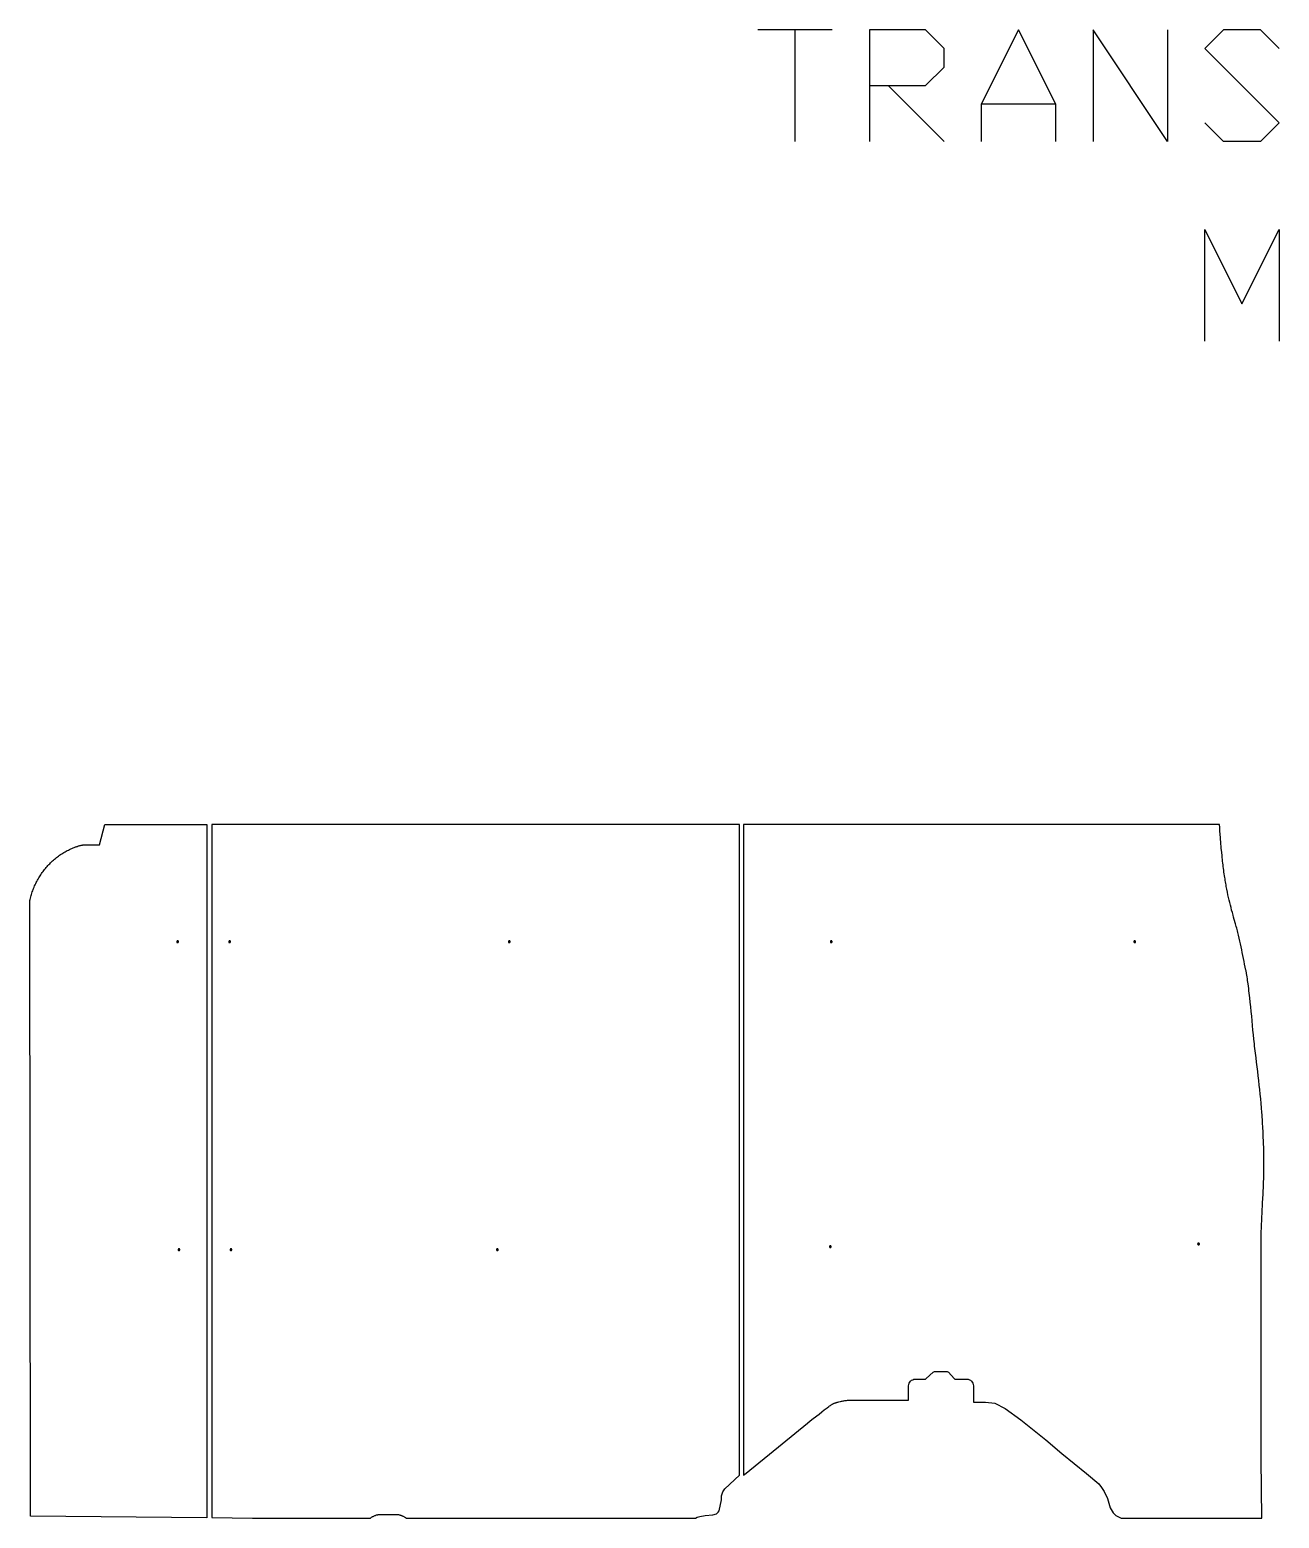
# Model space of a CAD drawing. Extents: x 850 to 7689, y -9166 to -905.
# Drawn here: x 1146 to 3987, y -4288 to -905 of the extents above; entities that cross this region are included whole.
import ezdxf

# ---------------------------------------------------------------- set-up
doc = ezdxf.new("R2010")
doc.units = 0
doc.layers.add('Default_Layer', color=1, linetype='CONTINUOUS')

msp = doc.modelspace()

# ---------------------------------------------------------------- linework, layer by layer
at = {"layer": 'Default_Layer'}
for points in [[(2970.9, -904.6), (2801.5, -904.6)], [(2886.2, -1158.6), (2886.2, -904.6)], [(3055.5, -1031.6), (3182.5, -1031.6), (3224.9, -989.3), (3224.9, -946.9), (3182.5, -904.6), (3055.5, -904.6), (3055.5, -1158.6)], [(3478.9, -1158.6), (3478.9, -1073.9), (3394.2, -904.6), (3309.5, -1073.9), (3309.5, -1158.6)], [(3732.9, -904.6), (3732.9, -1158.6), (3563.5, -904.6), (3563.5, -1158.6)], [(3986.9, -946.9), (3944.5, -904.6), (3859.9, -904.6), (3817.5, -946.9), (3986.9, -1116.3), (3944.5, -1158.6), (3859.9, -1158.6), (3817.5, -1116.3)], [(3224.9, -1158.6), (3097.9, -1031.6)], [(3478.9, -1073.9), (3309.5, -1073.9)], [(3817.5, -1612.2), (3817.5, -1358.2), (3902.2, -1527.5), (3986.9, -1358.2), (3986.9, -1612.2)]]:
    msp.add_lwpolyline(points, dxfattribs=at)
for points in [[(1549.3, -2710.9), (1549.3, -4286.6), (1147.8, -4282.7), (1146.4, -2887), (1146.4, -2886.7), (1146.9, -2883.8), (1147.5, -2881), (1148.1, -2878.2), (1148.8, -2875.4), (1149.6, -2872.6), (1150.4, -2869.8), (1151.2, -2867), (1152.1, -2864.2), (1153.1, -2861.5), (1154.1, -2858.7), (1155.2, -2856), (1156.3, -2853.3), (1157.4, -2850.6), (1158.6, -2848), (1159.9, -2845.3), (1161.2, -2842.7), (1162.5, -2840.1), (1163.9, -2837.5), (1165.3, -2834.9), (1166.8, -2832.4), (1168.3, -2829.9), (1169.9, -2827.4), (1171.5, -2824.9), (1173.2, -2822.5), (1174.8, -2820.1), (1176.6, -2817.7), (1178.4, -2815.4), (1180.2, -2813.1), (1182, -2810.8), (1183.9, -2808.5), (1185.8, -2806.3), (1187.8, -2804.1), (1189.8, -2802), (1191.9, -2799.9), (1193.9, -2797.8), (1196.1, -2795.8), (1198.2, -2793.8), (1200.4, -2791.8), (1202.6, -2789.9), (1204.9, -2788), (1207.2, -2786.2), (1209.5, -2784.4), (1211.8, -2782.6), (1214.2, -2780.9), (1216.6, -2779.2), (1219, -2777.6), (1221.5, -2776), (1224, -2774.5), (1226.5, -2773), (1229.1, -2771.6), (1231.7, -2770.2), (1234.3, -2768.9), (1236.9, -2767.6), (1239.6, -2766.4), (1242.2, -2765.2), (1244.9, -2764.1), (1247.7, -2763), (1249, -2762.5), (1250.4, -2762), (1251.8, -2761.5), (1253.2, -2761), (1254.6, -2760.6), (1256, -2760.1), (1257.4, -2759.7), (1258.8, -2759.3), (1260.2, -2758.9), (1261.6, -2758.5), (1263.1, -2758.2), (1264.5, -2757.8), (1265.9, -2757.5), (1267.4, -2757.1), (1305.1, -2757.4), (1317.1, -2710.9), (1549.3, -2710.9)], [(2760.2, -2710.9), (1560.2, -2710.9), (1560.2, -4286.1), (1653.1, -4287.1), (1921.2, -4287.1), (1922.3, -4286.2), (1923.4, -4285.4), (1924.6, -4284.7), (1925.8, -4284), (1927, -4283.3), (1928.2, -4282.7), (1929.5, -4282.1), (1930.8, -4281.6), (1932.1, -4281.1), (1933.4, -4280.6), (1934.7, -4280.2), (1936.1, -4279.8), (1937.4, -4279.5), (1938.8, -4279.3), (1940.1, -4279.1), (1941.5, -4278.9), (1983.7, -4278.9), (1984.9, -4279.2), (1986.1, -4279.5), (1987.4, -4279.9), (1988.6, -4280.3), (1989.8, -4280.7), (1990.9, -4281.1), (1992.1, -4281.6), (1993.3, -4282.1), (1994.4, -4282.6), (1995.6, -4283.2), (1996.7, -4283.8), (1997.8, -4284.4), (1998.9, -4285), (2000, -4285.7), (2001.1, -4286.3), (2002.1, -4287.1), (2010.3, -4287.1), (2331, -4287.1), (2659.8, -4287.1), (2663.5, -4284.8), (2669.8, -4283.3), (2681.9, -4281.4), (2699, -4279.8), (2707.6, -4277.3), (2711.3, -4273.8), (2713.3, -4270.5), (2718.6, -4246), (2718.7, -4236.6), (2722, -4227.3), (2726.2, -4220.6), (2760.2, -4189.9), (2760.2, -2710.9)], [(1480.5, -2977.3), (1480.5, -2977.5), (1480.5, -2977.7), (1480.6, -2977.9), (1480.6, -2978.1), (1480.7, -2978.2), (1480.8, -2978.4), (1480.9, -2978.6), (1481.1, -2978.7), (1481.2, -2978.8), (1481.4, -2979), (1481.5, -2979.1), (1481.7, -2979.1), (1481.9, -2979.2), (1482.1, -2979.3), (1482.3, -2979.3), (1482.5, -2979.3), (1482.7, -2979.3), (1482.9, -2979.3), (1483.1, -2979.2), (1483.3, -2979.1), (1483.4, -2979.1), (1483.6, -2979), (1483.8, -2978.8), (1483.9, -2978.7), (1484, -2978.6), (1484.1, -2978.4), (1484.2, -2978.2), (1484.3, -2978.1), (1484.4, -2977.9), (1484.4, -2977.7), (1484.5, -2977.5), (1484.5, -2977.3), (1484.5, -2977.1), (1484.4, -2976.9), (1484.4, -2976.7), (1484.3, -2976.5), (1484.2, -2976.3), (1484.1, -2976.2), (1484, -2976), (1483.9, -2975.9), (1483.8, -2975.8), (1483.6, -2975.6), (1483.4, -2975.5), (1483.3, -2975.5), (1483.1, -2975.4), (1482.9, -2975.3), (1482.7, -2975.3), (1482.5, -2975.3), (1482.3, -2975.3), (1482.1, -2975.3), (1481.9, -2975.4), (1481.7, -2975.5), (1481.5, -2975.5), (1481.4, -2975.6), (1481.2, -2975.8), (1481.1, -2975.9), (1480.9, -2976), (1480.8, -2976.2), (1480.7, -2976.3), (1480.6, -2976.5), (1480.6, -2976.7), (1480.5, -2976.9), (1480.5, -2977.1), (1480.5, -2977.3)], [(1598.6, -2977.3), (1598.7, -2977.5), (1598.7, -2977.7), (1598.7, -2977.9), (1598.8, -2978.1), (1598.9, -2978.2), (1599, -2978.4), (1599.1, -2978.6), (1599.2, -2978.7), (1599.4, -2978.8), (1599.5, -2979), (1599.7, -2979.1), (1599.9, -2979.1), (1600, -2979.2), (1600.2, -2979.3), (1600.4, -2979.3), (1600.6, -2979.3), (1600.8, -2979.3), (1601, -2979.3), (1601.2, -2979.2), (1601.4, -2979.1), (1601.6, -2979.1), (1601.8, -2979), (1601.9, -2978.8), (1602.1, -2978.7), (1602.2, -2978.6), (1602.3, -2978.4), (1602.4, -2978.2), (1602.5, -2978.1), (1602.6, -2977.9), (1602.6, -2977.7), (1602.6, -2977.5), (1602.6, -2977.3), (1602.6, -2977.1), (1602.6, -2976.9), (1602.6, -2976.7), (1602.5, -2976.5), (1602.4, -2976.3), (1602.3, -2976.2), (1602.2, -2976), (1602.1, -2975.9), (1601.9, -2975.8), (1601.8, -2975.6), (1601.6, -2975.5), (1601.4, -2975.5), (1601.2, -2975.4), (1601, -2975.3), (1600.8, -2975.3), (1600.6, -2975.3), (1600.4, -2975.3), (1600.2, -2975.3), (1600, -2975.4), (1599.9, -2975.5), (1599.7, -2975.5), (1599.5, -2975.6), (1599.4, -2975.8), (1599.2, -2975.9), (1599.1, -2976), (1599, -2976.2), (1598.9, -2976.3), (1598.8, -2976.5), (1598.7, -2976.7), (1598.7, -2976.9), (1598.7, -2977.1), (1598.6, -2977.3)], [(2234.6, -2977.3), (2234.6, -2977.5), (2234.6, -2977.7), (2234.6, -2977.9), (2234.7, -2978.1), (2234.8, -2978.2), (2234.9, -2978.4), (2235, -2978.6), (2235.1, -2978.7), (2235.3, -2978.8), (2235.4, -2979), (2235.6, -2979.1), (2235.8, -2979.1), (2236, -2979.2), (2236.2, -2979.3), (2236.4, -2979.3), (2236.6, -2979.3), (2236.8, -2979.3), (2237, -2979.3), (2237.2, -2979.2), (2237.3, -2979.1), (2237.5, -2979.1), (2237.7, -2979), (2237.8, -2978.8), (2238, -2978.7), (2238.1, -2978.6), (2238.2, -2978.4), (2238.3, -2978.2), (2238.4, -2978.1), (2238.5, -2977.9), (2238.5, -2977.7), (2238.5, -2977.5), (2238.6, -2977.3), (2238.5, -2977.1), (2238.5, -2976.9), (2238.5, -2976.7), (2238.4, -2976.5), (2238.3, -2976.3), (2238.2, -2976.2), (2238.1, -2976), (2238, -2975.9), (2237.8, -2975.8), (2237.7, -2975.6), (2237.5, -2975.5), (2237.3, -2975.5), (2237.2, -2975.4), (2237, -2975.3), (2236.8, -2975.3), (2236.6, -2975.3), (2236.4, -2975.3), (2236.2, -2975.3), (2236, -2975.4), (2235.8, -2975.5), (2235.6, -2975.5), (2235.4, -2975.6), (2235.3, -2975.8), (2235.1, -2975.9), (2235, -2976), (2234.9, -2976.2), (2234.8, -2976.3), (2234.7, -2976.5), (2234.6, -2976.7), (2234.6, -2976.9), (2234.6, -2977.1), (2234.6, -2977.3)], [(2966.4, -2977.3), (2966.4, -2977.5), (2966.4, -2977.7), (2966.5, -2977.9), (2966.5, -2978.1), (2966.6, -2978.2), (2966.7, -2978.4), (2966.8, -2978.6), (2967, -2978.7), (2967.1, -2978.8), (2967.2, -2979), (2967.4, -2979.1), (2967.6, -2979.1), (2967.8, -2979.2), (2968, -2979.3), (2968.2, -2979.3), (2968.4, -2979.3), (2968.6, -2979.3), (2968.8, -2979.3), (2969, -2979.2), (2969.1, -2979.1), (2969.3, -2979.1), (2969.5, -2979), (2969.6, -2978.8), (2969.8, -2978.7), (2969.9, -2978.6), (2970, -2978.4), (2970.1, -2978.2), (2970.2, -2978.1), (2970.3, -2977.9), (2970.3, -2977.7), (2970.4, -2977.5), (2970.4, -2977.3), (2970.4, -2977.1), (2970.3, -2976.9), (2970.3, -2976.7), (2970.2, -2976.5), (2970.1, -2976.3), (2970, -2976.2), (2969.9, -2976), (2969.8, -2975.9), (2969.6, -2975.8), (2969.5, -2975.6), (2969.3, -2975.5), (2969.1, -2975.5), (2969, -2975.4), (2968.8, -2975.3), (2968.6, -2975.3), (2968.4, -2975.3), (2968.2, -2975.3), (2968, -2975.3), (2967.8, -2975.4), (2967.6, -2975.5), (2967.4, -2975.5), (2967.2, -2975.6), (2967.1, -2975.8), (2967, -2975.9), (2966.8, -2976), (2966.7, -2976.2), (2966.6, -2976.3), (2966.5, -2976.5), (2966.5, -2976.7), (2966.4, -2976.9), (2966.4, -2977.1), (2966.4, -2977.3)], [(3656.4, -2977.3), (3656.4, -2977.5), (3656.4, -2977.7), (3656.5, -2977.9), (3656.5, -2978.1), (3656.6, -2978.2), (3656.7, -2978.4), (3656.8, -2978.6), (3657, -2978.7), (3657.1, -2978.8), (3657.2, -2979), (3657.4, -2979.1), (3657.6, -2979.1), (3657.8, -2979.2), (3658, -2979.3), (3658.2, -2979.3), (3658.4, -2979.3), (3658.6, -2979.3), (3658.8, -2979.3), (3659, -2979.2), (3659.1, -2979.1), (3659.3, -2979.1), (3659.5, -2979), (3659.6, -2978.8), (3659.8, -2978.7), (3659.9, -2978.6), (3660, -2978.4), (3660.1, -2978.2), (3660.2, -2978.1), (3660.3, -2977.9), (3660.3, -2977.7), (3660.4, -2977.5), (3660.4, -2977.3), (3660.4, -2977.1), (3660.3, -2976.9), (3660.3, -2976.7), (3660.2, -2976.5), (3660.1, -2976.3), (3660, -2976.2), (3659.9, -2976), (3659.8, -2975.9), (3659.6, -2975.8), (3659.5, -2975.6), (3659.3, -2975.5), (3659.1, -2975.5), (3659, -2975.4), (3658.8, -2975.3), (3658.6, -2975.3), (3658.4, -2975.3), (3658.2, -2975.3), (3658, -2975.3), (3657.8, -2975.4), (3657.6, -2975.5), (3657.4, -2975.5), (3657.2, -2975.6), (3657.1, -2975.8), (3657, -2975.9), (3656.8, -2976), (3656.7, -2976.2), (3656.6, -2976.3), (3656.5, -2976.5), (3656.5, -2976.7), (3656.4, -2976.9), (3656.4, -2977.1), (3656.4, -2977.3)], [(1483.5, -3677.3), (1483.5, -3677.5), (1483.5, -3677.7), (1483.6, -3677.9), (1483.6, -3678.1), (1483.7, -3678.2), (1483.8, -3678.4), (1483.9, -3678.6), (1484.1, -3678.7), (1484.2, -3678.8), (1484.4, -3679), (1484.5, -3679.1), (1484.7, -3679.1), (1484.9, -3679.2), (1485.1, -3679.3), (1485.3, -3679.3), (1485.5, -3679.3), (1485.7, -3679.3), (1485.9, -3679.3), (1486.1, -3679.2), (1486.3, -3679.1), (1486.4, -3679.1), (1486.6, -3679), (1486.8, -3678.8), (1486.9, -3678.7), (1487, -3678.6), (1487.1, -3678.4), (1487.2, -3678.2), (1487.3, -3678.1), (1487.4, -3677.9), (1487.4, -3677.7), (1487.5, -3677.5), (1487.5, -3677.3), (1487.5, -3677.1), (1487.4, -3676.9), (1487.4, -3676.7), (1487.3, -3676.5), (1487.2, -3676.3), (1487.1, -3676.2), (1487, -3676), (1486.9, -3675.9), (1486.8, -3675.8), (1486.6, -3675.6), (1486.4, -3675.5), (1486.3, -3675.5), (1486.1, -3675.4), (1485.9, -3675.3), (1485.7, -3675.3), (1485.5, -3675.3), (1485.3, -3675.3), (1485.1, -3675.3), (1484.9, -3675.4), (1484.7, -3675.5), (1484.5, -3675.5), (1484.4, -3675.6), (1484.2, -3675.8), (1484.1, -3675.9), (1483.9, -3676), (1483.8, -3676.2), (1483.7, -3676.3), (1483.6, -3676.5), (1483.6, -3676.7), (1483.5, -3676.9), (1483.5, -3677.1), (1483.5, -3677.3)], [(1601.6, -3677.3), (1601.7, -3677.5), (1601.7, -3677.7), (1601.7, -3677.9), (1601.8, -3678.1), (1601.9, -3678.2), (1602, -3678.4), (1602.1, -3678.6), (1602.2, -3678.7), (1602.4, -3678.8), (1602.5, -3679), (1602.7, -3679.1), (1602.9, -3679.1), (1603, -3679.2), (1603.2, -3679.3), (1603.4, -3679.3), (1603.6, -3679.3), (1603.8, -3679.3), (1604, -3679.3), (1604.2, -3679.2), (1604.4, -3679.1), (1604.6, -3679.1), (1604.8, -3679), (1604.9, -3678.8), (1605.1, -3678.7), (1605.2, -3678.6), (1605.3, -3678.4), (1605.4, -3678.2), (1605.5, -3678.1), (1605.6, -3677.9), (1605.6, -3677.7), (1605.6, -3677.5), (1605.6, -3677.3), (1605.6, -3677.1), (1605.6, -3676.9), (1605.6, -3676.7), (1605.5, -3676.5), (1605.4, -3676.3), (1605.3, -3676.2), (1605.2, -3676), (1605.1, -3675.9), (1604.9, -3675.8), (1604.8, -3675.6), (1604.6, -3675.5), (1604.4, -3675.5), (1604.2, -3675.4), (1604, -3675.3), (1603.8, -3675.3), (1603.6, -3675.3), (1603.4, -3675.3), (1603.2, -3675.3), (1603, -3675.4), (1602.9, -3675.5), (1602.7, -3675.5), (1602.5, -3675.6), (1602.4, -3675.8), (1602.2, -3675.9), (1602.1, -3676), (1602, -3676.2), (1601.9, -3676.3), (1601.8, -3676.5), (1601.7, -3676.7), (1601.7, -3676.9), (1601.7, -3677.1), (1601.6, -3677.3)], [(2207.6, -3677.3), (2207.6, -3677.5), (2207.6, -3677.7), (2207.6, -3677.9), (2207.7, -3678.1), (2207.8, -3678.2), (2207.9, -3678.4), (2208, -3678.6), (2208.1, -3678.7), (2208.3, -3678.8), (2208.4, -3679), (2208.6, -3679.1), (2208.8, -3679.1), (2209, -3679.2), (2209.2, -3679.3), (2209.4, -3679.3), (2209.6, -3679.3), (2209.8, -3679.3), (2210, -3679.3), (2210.2, -3679.2), (2210.3, -3679.1), (2210.5, -3679.1), (2210.7, -3679), (2210.8, -3678.8), (2211, -3678.7), (2211.1, -3678.6), (2211.2, -3678.4), (2211.3, -3678.2), (2211.4, -3678.1), (2211.5, -3677.9), (2211.5, -3677.7), (2211.5, -3677.5), (2211.6, -3677.3), (2211.5, -3677.1), (2211.5, -3676.9), (2211.5, -3676.7), (2211.4, -3676.5), (2211.3, -3676.3), (2211.2, -3676.2), (2211.1, -3676), (2211, -3675.9), (2210.8, -3675.8), (2210.7, -3675.6), (2210.5, -3675.5), (2210.3, -3675.5), (2210.2, -3675.4), (2210, -3675.3), (2209.8, -3675.3), (2209.6, -3675.3), (2209.4, -3675.3), (2209.2, -3675.3), (2209, -3675.4), (2208.8, -3675.5), (2208.6, -3675.5), (2208.4, -3675.6), (2208.3, -3675.8), (2208.1, -3675.9), (2208, -3676), (2207.9, -3676.2), (2207.8, -3676.3), (2207.7, -3676.5), (2207.6, -3676.7), (2207.6, -3676.9), (2207.6, -3677.1), (2207.6, -3677.3)], [(2964.4, -3670.3), (2964.4, -3670.5), (2964.4, -3670.7), (2964.5, -3670.9), (2964.5, -3671.1), (2964.6, -3671.2), (2964.7, -3671.4), (2964.8, -3671.6), (2965, -3671.7), (2965.1, -3671.8), (2965.2, -3672), (2965.4, -3672.1), (2965.6, -3672.1), (2965.8, -3672.2), (2966, -3672.3), (2966.2, -3672.3), (2966.4, -3672.3), (2966.6, -3672.3), (2966.8, -3672.3), (2967, -3672.2), (2967.1, -3672.1), (2967.3, -3672.1), (2967.5, -3672), (2967.6, -3671.8), (2967.8, -3671.7), (2967.9, -3671.6), (2968, -3671.4), (2968.1, -3671.2), (2968.2, -3671.1), (2968.3, -3670.9), (2968.3, -3670.7), (2968.4, -3670.5), (2968.4, -3670.3), (2968.4, -3670.1), (2968.3, -3669.9), (2968.3, -3669.7), (2968.2, -3669.5), (2968.1, -3669.3), (2968, -3669.2), (2967.9, -3669), (2967.8, -3668.9), (2967.6, -3668.8), (2967.5, -3668.6), (2967.3, -3668.5), (2967.1, -3668.5), (2967, -3668.4), (2966.8, -3668.3), (2966.6, -3668.3), (2966.4, -3668.3), (2966.2, -3668.3), (2966, -3668.3), (2965.8, -3668.4), (2965.6, -3668.5), (2965.4, -3668.5), (2965.2, -3668.6), (2965.1, -3668.8), (2965, -3668.9), (2964.8, -3669), (2964.7, -3669.2), (2964.6, -3669.3), (2964.5, -3669.5), (2964.5, -3669.7), (2964.4, -3669.9), (2964.4, -3670.1), (2964.4, -3670.3)], [(3801.4, -3664.3), (3801.4, -3664.5), (3801.4, -3664.7), (3801.5, -3664.9), (3801.5, -3665.1), (3801.6, -3665.2), (3801.7, -3665.4), (3801.8, -3665.6), (3802, -3665.7), (3802.1, -3665.8), (3802.2, -3666), (3802.4, -3666.1), (3802.6, -3666.1), (3802.8, -3666.2), (3803, -3666.3), (3803.2, -3666.3), (3803.4, -3666.3), (3803.6, -3666.3), (3803.8, -3666.3), (3804, -3666.2), (3804.1, -3666.1), (3804.3, -3666.1), (3804.5, -3666), (3804.6, -3665.8), (3804.8, -3665.7), (3804.9, -3665.6), (3805, -3665.4), (3805.1, -3665.2), (3805.2, -3665.1), (3805.3, -3664.9), (3805.3, -3664.7), (3805.4, -3664.5), (3805.4, -3664.3), (3805.4, -3664.1), (3805.3, -3663.9), (3805.3, -3663.7), (3805.2, -3663.5), (3805.1, -3663.3), (3805, -3663.2), (3804.9, -3663), (3804.8, -3662.9), (3804.6, -3662.8), (3804.5, -3662.6), (3804.3, -3662.5), (3804.1, -3662.5), (3804, -3662.4), (3803.8, -3662.3), (3803.6, -3662.3), (3803.4, -3662.3), (3803.2, -3662.3), (3803, -3662.3), (3802.8, -3662.4), (3802.6, -3662.5), (3802.4, -3662.5), (3802.2, -3662.6), (3802.1, -3662.8), (3802, -3662.9), (3801.8, -3663), (3801.7, -3663.2), (3801.6, -3663.3), (3801.5, -3663.5), (3801.5, -3663.7), (3801.4, -3663.9), (3801.4, -3664.1), (3801.4, -3664.3)]]:
    msp.add_lwpolyline(points, close=True, dxfattribs=at)
msp.add_lwpolyline([(2769, -4189.9), (2770.9, -4188.3), (2827.8, -4141.9), (2914.8, -4071.2), (2920.8, -4066.5), (2927.3, -4061.3), (2940.8, -4050.7), (2947, -4045.9), (2952.4, -4041.6), (2956.6, -4038.4), (2958.1, -4037.2), (2959.3, -4036.4), (2962.9, -4033.7), (2964.8, -4032.4), (2966.7, -4031.1), (2968.6, -4029.9), (2969.5, -4029.3), (2970.5, -4028.7), (2971.4, -4028.2), (2972.4, -4027.7), (2973.3, -4027.2), (2974.2, -4026.7), (2975.1, -4026.3), (2976, -4026), (2977, -4025.6), (2977.9, -4025.3), (2978.9, -4025), (2979.8, -4024.7), (2980.8, -4024.4), (2981.8, -4024.1), (2983.7, -4023.6), (2985.7, -4023.1), (2989.6, -4022.2), (2991.5, -4021.8), (2993.4, -4021.4), (2995.3, -4021), (2997.3, -4020.7), (2999.2, -4020.3), (3001.2, -4020), (3003.1, -4019.8), (3005.1, -4019.6), (3005.8, -4019.6), (3007, -4019.5), (3010.7, -4019.5), (3015.9, -4019.5), (3022.5, -4019.4), (3039.2, -4019.4), (3059.3, -4019.5), (3103.7, -4019.6), (3125.2, -4019.6), (3144.3, -4019.6), (3144.3, -3986.6, -0.414344), (3159.3, -3971.6), (3181.2, -3971.6, 0.192253), (3184.6, -3970.3), (3200, -3955.6, -0.192253), (3203.5, -3954.3), (3231.6, -3954.3, -0.213187), (3235.3, -3955.9), (3247.9, -3970, 0.213187), (3251.6, -3971.6), (3276.6, -3971.6, -0.414714), (3291.6, -3986.7), (3291.5, -4023.6), (3319.3, -4023.6), (3340.4, -4026.1), (3363.8, -4038.3), (3399.6, -4064), (3456.6, -4109.6), (3492.6, -4140.7), (3548.4, -4186), (3576.5, -4209.5), (3582.9, -4217.7), (3588.7, -4226.6), (3596.1, -4243), (3602.4, -4264.1), (3609.4, -4275.7), (3615.1, -4281.2), (3627.7, -4287.5), (3908.1, -4287.5), (3947.1, -4287.6), (3945.9, -4153), (3945.9, -3640.3), (3948.6, -3573.9), (3948.7, -3574), (3949.1, -3568.8), (3949.4, -3563.5), (3949.8, -3558.3), (3950.1, -3553.1), (3950.4, -3547.9), (3950.6, -3542.7), (3950.9, -3537.5), (3951.1, -3532.3), (3951.3, -3527.1), (3951.4, -3521.9), (3951.6, -3516.7), (3951.7, -3511.5), (3951.8, -3506.2), (3951.9, -3501), (3951.9, -3495.8), (3952, -3490.6), (3952, -3485.4), (3952, -3480.2), (3952, -3475), (3951.9, -3469.8), (3951.9, -3464.5), (3951.8, -3459.3), (3951.7, -3454.1), (3951.6, -3448.9), (3951.5, -3443.7), (3951.3, -3438.5), (3951.1, -3433.3), (3950.9, -3428), (3950.7, -3422.8), (3950.5, -3417.6), (3950.3, -3412.4), (3950, -3407.2), (3949.7, -3402), (3949.4, -3396.8), (3949.1, -3391.6), (3948.8, -3386.4), (3948.5, -3381.1), (3948.1, -3375.9), (3947.7, -3370.7), (3947.4, -3365.5), (3946.5, -3355.1), (3945.7, -3344.7), (3944.7, -3334.3), (3943.8, -3323.9), (3942.7, -3313.5), (3941.6, -3303.2), (3940.5, -3292.8), (3939.3, -3282.4), (3938.1, -3272.1), (3936.9, -3261.7), (3935.5, -3251.4), (3934.2, -3241.1), (3933.5, -3235.8), (3932.9, -3230.6), (3932.2, -3225.4), (3931.6, -3220.1), (3931, -3214.9), (3930.5, -3209.6), (3929.3, -3199.1), (3928.3, -3188.6), (3927.2, -3178.1), (3925.2, -3157.1), (3924.2, -3146.6), (3923.2, -3136), (3922.1, -3125.5), (3921.1, -3115), (3919.9, -3104.5), (3919.3, -3099.3), (3918.7, -3094), (3918.1, -3088.8), (3917.5, -3083.6), (3916.8, -3078.3), (3916.1, -3073.1), (3915, -3065.2), (3914.5, -3061.3), (3913.9, -3057.3), (3913.3, -3053.4), (3912.6, -3049.5), (3912.2, -3047.5), (3911.9, -3045.5), (3911.5, -3043.6), (3911.1, -3041.6), (3909.6, -3035.1), (3908.2, -3028.5), (3906.9, -3021.9), (3905.5, -3015.3), (3902.8, -3002.1), (3901.5, -2995.5), (3900.1, -2988.9), (3898.7, -2982.3), (3897.3, -2975.7), (3895.8, -2969.2), (3894.2, -2962.6), (3893.4, -2959.3), (3892.6, -2956.1), (3891.8, -2952.8), (3891, -2949.5), (3890.1, -2946.3), (3889.2, -2943), (3888.3, -2939.8), (3887.4, -2936.6), (3884.6, -2926.6), (3883.2, -2921.7), (3881.8, -2916.7), (3880.3, -2911.1), (3878.7, -2905.4), (3877.3, -2899.7), (3875.8, -2894), (3874.4, -2888.3), (3873, -2882.5), (3871.6, -2876.5), (3870.3, -2870.4), (3869, -2864.3), (3867.8, -2858.2), (3867.2, -2854.9), (3866.5, -2851.5), (3865.9, -2848.1), (3865.3, -2844.8), (3864.8, -2841.4), (3864.2, -2838.1), (3863.6, -2834.7), (3863.1, -2831.3), (3862.5, -2827.2), (3861.9, -2823.1), (3861.3, -2819), (3860.7, -2814.9), (3860.2, -2810.8), (3859.6, -2806.7), (3859.1, -2802.6), (3858.6, -2798.4), (3858.1, -2794.3), (3857.7, -2790.2), (3857.2, -2786.1), (3856.8, -2782), (3856, -2773.7), (3855.2, -2765.5), (3854.7, -2760.3), (3854.3, -2755.2), (3853.9, -2750), (3853.5, -2744.9), (3853.1, -2739.7), (3852.7, -2734.6), (3852, -2724.3), (3851.6, -2717.6), (3851.2, -2710.9), (2769, -2710.9), (2769, -4189.9)], format="xyb", close=True, dxfattribs=at)

doc.saveas('drawing.dxf')
